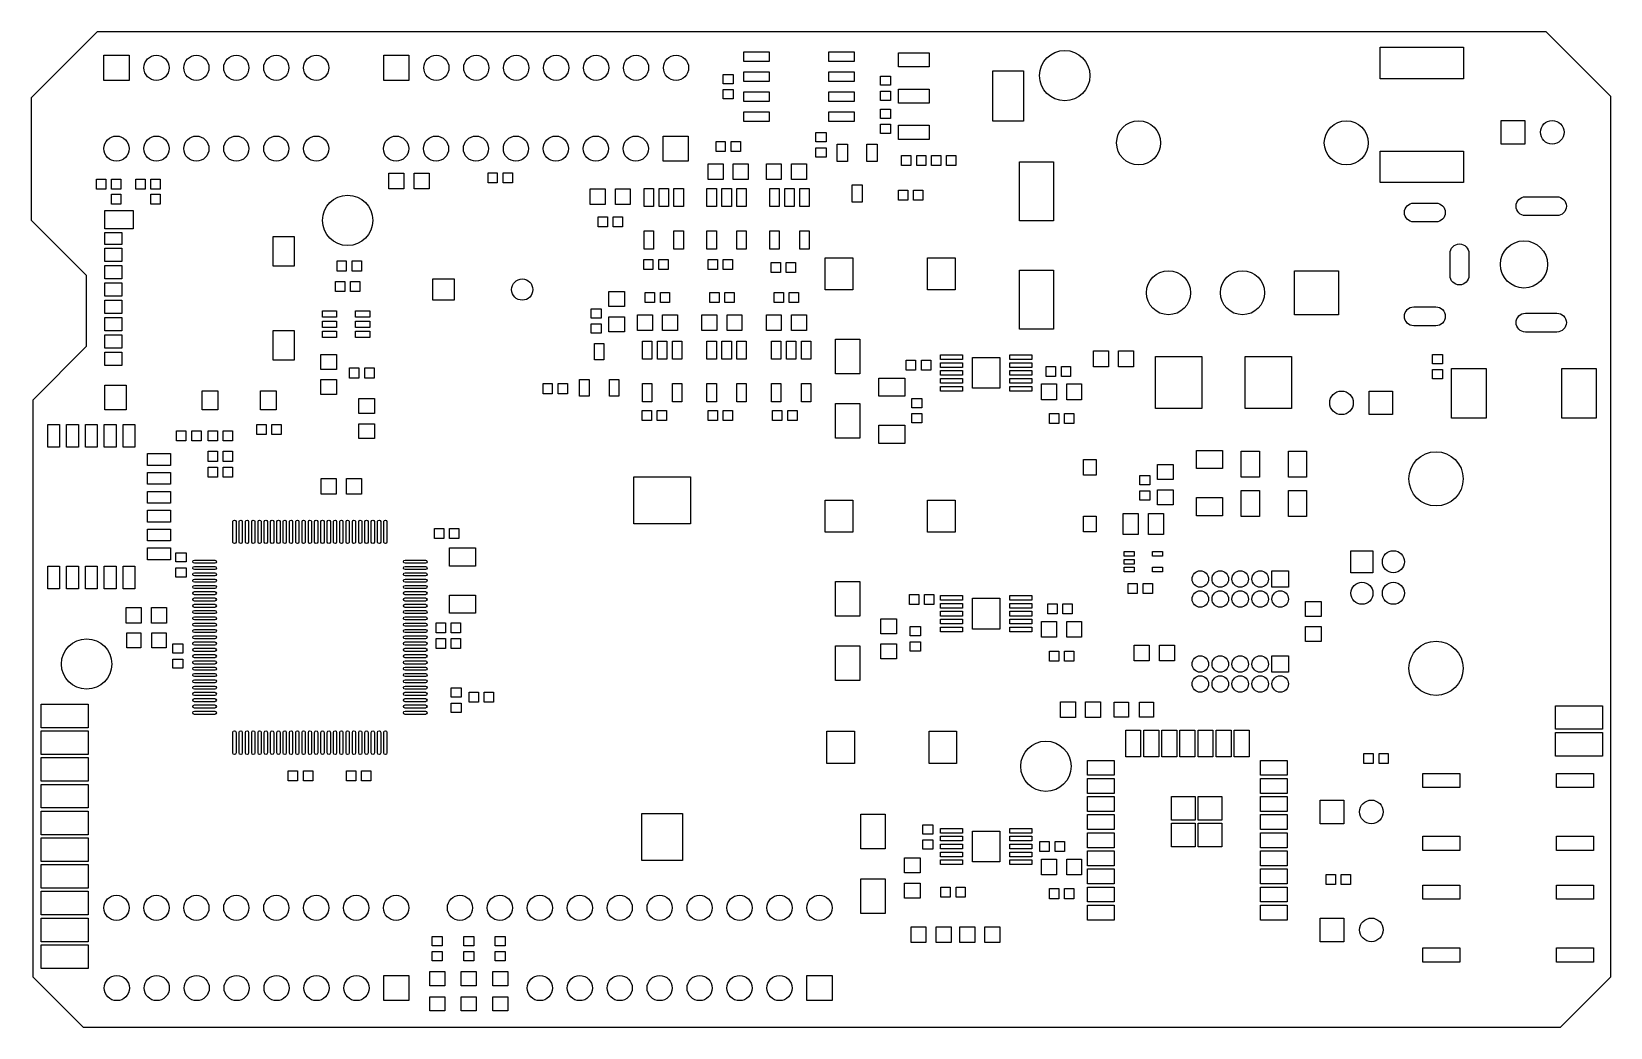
# Model space of a CAD drawing. Extents: x 0 to 100, y 0 to 63.
import ezdxf

# ---------------------------------------------------------------- set-up
doc = ezdxf.new("R2010")
doc.units = 0
doc.layers.add('OUTLINE', color=1, linetype='CONTINUOUS')
doc.layers.add('TOP', color=2, linetype='CONTINUOUS')

msp = doc.modelspace()

# ---------------------------------------------------------------- linework, layer by layer
at = {"layer": 'OUTLINE'}
msp.add_lwpolyline([(0, 3.2), (0, 39.9), (3.4, 43.3), (3.4, 47.8), (-0.1, 51.3), (-0.1, 59.1), (4.1, 63.3), (96.2, 63.3), (100.3, 59.2), (100.3, 3.2), (97.1, 0), (3.2, 0)], close=True, dxfattribs=at)
at = {"layer": 'TOP'}
for points in [[(90.95, 62.3), (90.95, 60.3), (85.65, 60.3), (85.65, 62.3)], [(4.5, 60.2), (4.5, 61.8), (6.1, 61.8), (6.1, 60.2)], [(22.3, 60.2), (22.3, 61.8), (23.9, 61.8), (23.9, 60.2)], [(45.20005, 61.40505), (45.20005, 62.00495), (46.79995, 62.00495), (46.79995, 61.40505)], [(50.60005, 61.40505), (50.60005, 62.00495), (52.19995, 62.00495), (52.19995, 61.40505)], [(55.025, 61.05), (55.025, 61.95), (56.975, 61.95), (56.975, 61.05)], [(43.88, 59.985), (43.88, 60.575), (44.52, 60.575), (44.52, 59.985)], [(45.20005, 60.13505), (45.20005, 60.73495), (46.79995, 60.73495), (46.79995, 60.13505)], [(50.60005, 60.13505), (50.60005, 60.73495), (52.19995, 60.73495), (52.19995, 60.13505)], [(53.88, 59.885), (53.88, 60.475), (54.52, 60.475), (54.52, 59.885)], [(62.975, 57.6), (61.025, 57.6), (61.025, 60.8), (62.975, 60.8)], [(43.88, 59.025), (43.88, 59.615), (44.52, 59.615), (44.52, 59.025)], [(45.20005, 58.86505), (45.20005, 59.46495), (46.79995, 59.46495), (46.79995, 58.86505)], [(50.60005, 58.86505), (50.60005, 59.46495), (52.19995, 59.46495), (52.19995, 58.86505)], [(53.88, 58.925), (53.88, 59.515), (54.52, 59.515), (54.52, 58.925)], [(55.025, 58.75), (55.025, 59.65), (56.975, 59.65), (56.975, 58.75)], [(54.52, 58.375), (54.52, 57.785), (53.88, 57.785), (53.88, 58.375)], [(45.20005, 57.59505), (45.20005, 58.19495), (46.79995, 58.19495), (46.79995, 57.59505)], [(50.60005, 57.59505), (50.60005, 58.19495), (52.19995, 58.19495), (52.19995, 57.59505)], [(54.52, 57.415), (54.52, 56.825), (53.88, 56.825), (53.88, 57.415)], [(55.025, 56.45), (55.025, 57.35), (56.975, 57.35), (56.975, 56.45)], [(93.34995, 56.14995), (93.34995, 57.65005), (94.85005, 57.65005), (94.85005, 56.14995)], [(41.66, 55.06), (40.06, 55.06), (40.06, 56.66), (41.66, 56.66)], [(44.015, 55.68), (43.425, 55.68), (43.425, 56.32), (44.015, 56.32)], [(44.975, 55.68), (44.385, 55.68), (44.385, 56.32), (44.975, 56.32)], [(50.42, 56.875), (50.42, 56.285), (49.78, 56.285), (49.78, 56.875)], [(50.42, 55.915), (50.42, 55.325), (49.78, 55.325), (49.78, 55.915)], [(51.125, 56.15), (51.775, 56.15), (51.775, 55.05), (51.125, 55.05)], [(53.025, 56.15), (53.675, 56.15), (53.675, 55.05), (53.025, 55.05)], [(55.225, 55.42), (55.815, 55.42), (55.815, 54.78), (55.225, 54.78)], [(56.185, 55.42), (56.775, 55.42), (56.775, 54.78), (56.185, 54.78)], [(57.715, 54.78), (57.125, 54.78), (57.125, 55.42), (57.715, 55.42)], [(58.675, 54.78), (58.085, 54.78), (58.085, 55.42), (58.675, 55.42)], [(90.95, 55.7), (90.95, 53.7), (85.65, 53.7), (85.65, 55.7)], [(22.625, 54.3), (23.575, 54.3), (23.575, 53.3), (22.625, 53.3)], [(24.225, 54.3), (25.175, 54.3), (25.175, 53.3), (24.225, 53.3)], [(28.925, 54.32), (29.515, 54.32), (29.515, 53.68), (28.925, 53.68)], [(29.885, 54.32), (30.475, 54.32), (30.475, 53.68), (29.885, 53.68)], [(43.875, 53.9), (42.925, 53.9), (42.925, 54.9), (43.875, 54.9)], [(45.475, 53.9), (44.525, 53.9), (44.525, 54.9), (45.475, 54.9)], [(47.575, 53.9), (46.625, 53.9), (46.625, 54.9), (47.575, 54.9)], [(49.175, 53.9), (48.225, 53.9), (48.225, 54.9), (49.175, 54.9)], [(62.725, 55.025), (64.875, 55.025), (64.875, 51.275), (62.725, 51.275)], [(4.025, 53.92), (4.615, 53.92), (4.615, 53.28), (4.025, 53.28)], [(4.985, 53.92), (5.575, 53.92), (5.575, 53.28), (4.985, 53.28)], [(6.525, 53.92), (7.115, 53.92), (7.115, 53.28), (6.525, 53.28)], [(7.485, 53.92), (8.075, 53.92), (8.075, 53.28), (7.485, 53.28)], [(35.425, 53.3), (36.375, 53.3), (36.375, 52.3), (35.425, 52.3)], [(37.025, 53.3), (37.975, 53.3), (37.975, 52.3), (37.025, 52.3)], [(38.85, 53.325), (39.45, 53.325), (39.45, 52.175), (38.85, 52.175)], [(39.8, 53.325), (40.4, 53.325), (40.4, 52.175), (39.8, 52.175)], [(40.75, 53.325), (41.35, 53.325), (41.35, 52.175), (40.75, 52.175)], [(42.85, 53.325), (43.45, 53.325), (43.45, 52.175), (42.85, 52.175)], [(43.8, 53.325), (44.4, 53.325), (44.4, 52.175), (43.8, 52.175)], [(44.75, 53.325), (45.35, 53.325), (45.35, 52.175), (44.75, 52.175)], [(46.85, 53.325), (47.45, 53.325), (47.45, 52.175), (46.85, 52.175)], [(47.8, 53.325), (48.4, 53.325), (48.4, 52.175), (47.8, 52.175)], [(48.75, 53.325), (49.35, 53.325), (49.35, 52.175), (48.75, 52.175)], [(52.075, 53.55), (52.725, 53.55), (52.725, 52.45), (52.075, 52.45)], [(55.615, 52.58), (55.025, 52.58), (55.025, 53.22), (55.615, 53.22)], [(56.575, 52.58), (55.985, 52.58), (55.985, 53.22), (56.575, 53.22)], [(5.575, 52.32), (4.985, 52.32), (4.985, 52.96), (5.575, 52.96)], [(8.075, 52.32), (7.485, 52.32), (7.485, 52.96), (8.075, 52.96)], [(4.54995, 50.76505), (4.54995, 51.93495), (6.35005, 51.93495), (6.35005, 50.76505)], [(35.925, 51.52), (36.515, 51.52), (36.515, 50.88), (35.925, 50.88)], [(36.885, 51.52), (37.475, 51.52), (37.475, 50.88), (36.885, 50.88)], [(4.54995, 49.77495), (4.54995, 50.52505), (5.65005, 50.52505), (5.65005, 49.77495)], [(15.255, 48.38005), (15.255, 50.27995), (16.605, 50.27995), (16.605, 48.38005)], [(38.85, 50.625), (39.45, 50.625), (39.45, 49.475), (38.85, 49.475)], [(40.75, 50.625), (41.35, 50.625), (41.35, 49.475), (40.75, 49.475)], [(42.85, 50.625), (43.45, 50.625), (43.45, 49.475), (42.85, 49.475)], [(44.75, 50.625), (45.35, 50.625), (45.35, 49.475), (44.75, 49.475)], [(46.85, 50.625), (47.45, 50.625), (47.45, 49.475), (46.85, 49.475)], [(48.75, 50.625), (49.35, 50.625), (49.35, 49.475), (48.75, 49.475)], [(4.54995, 48.67505), (4.54995, 49.52495), (5.65005, 49.52495), (5.65005, 48.67505)], [(4.54995, 47.57505), (4.54995, 48.42495), (5.65005, 48.42495), (5.65005, 47.57505)], [(19.325, 48.72), (19.915, 48.72), (19.915, 48.08), (19.325, 48.08)], [(20.285, 48.72), (20.875, 48.72), (20.875, 48.08), (20.285, 48.08)], [(39.415, 48.18), (38.825, 48.18), (38.825, 48.82), (39.415, 48.82)], [(40.375, 48.18), (39.785, 48.18), (39.785, 48.82), (40.375, 48.82)], [(43.515, 48.18), (42.925, 48.18), (42.925, 48.82), (43.515, 48.82)], [(44.475, 48.18), (43.885, 48.18), (43.885, 48.82), (44.475, 48.82)], [(47.515, 47.98), (46.925, 47.98), (46.925, 48.62), (47.515, 48.62)], [(48.475, 47.98), (47.885, 47.98), (47.885, 48.62), (48.475, 48.62)], [(52.125, 46.875), (50.375, 46.875), (50.375, 48.925), (52.125, 48.925)], [(58.625, 46.875), (56.875, 46.875), (56.875, 48.925), (58.625, 48.925)], [(4.54995, 46.47505), (4.54995, 47.32495), (5.65005, 47.32495), (5.65005, 46.47505)], [(19.815, 46.78), (19.225, 46.78), (19.225, 47.42), (19.815, 47.42)], [(20.775, 46.78), (20.185, 46.78), (20.185, 47.42), (20.775, 47.42)], [(25.425, 46.225), (25.425, 47.575), (26.775, 47.575), (26.775, 46.225)], [(62.725, 48.125), (64.875, 48.125), (64.875, 44.375), (62.725, 44.375)], [(83, 48.1), (83, 45.3), (80.2, 45.3), (80.2, 48.1)], [(4.54995, 45.37505), (4.54995, 46.22495), (5.65005, 46.22495), (5.65005, 45.37505)], [(37.6, 46.775), (37.6, 45.825), (36.6, 45.825), (36.6, 46.775)], [(39.515, 46.08), (38.925, 46.08), (38.925, 46.72), (39.515, 46.72)], [(40.475, 46.08), (39.885, 46.08), (39.885, 46.72), (40.475, 46.72)], [(43.615, 46.08), (43.025, 46.08), (43.025, 46.72), (43.615, 46.72)], [(44.575, 46.08), (43.985, 46.08), (43.985, 46.72), (44.575, 46.72)], [(47.715, 46.08), (47.125, 46.08), (47.125, 46.72), (47.715, 46.72)], [(48.675, 46.08), (48.085, 46.08), (48.085, 46.72), (48.675, 46.72)], [(18.40005, 45.15), (18.40005, 45.55), (19.29995, 45.55), (19.29995, 45.15)], [(20.50005, 45.15), (20.50005, 45.55), (21.39995, 45.55), (21.39995, 45.15)], [(36.12, 45.675), (36.12, 45.085), (35.48, 45.085), (35.48, 45.675)], [(39.375, 44.3), (38.425, 44.3), (38.425, 45.3), (39.375, 45.3)], [(40.975, 44.3), (40.025, 44.3), (40.025, 45.3), (40.975, 45.3)], [(43.475, 44.3), (42.525, 44.3), (42.525, 45.3), (43.475, 45.3)], [(45.075, 44.3), (44.125, 44.3), (44.125, 45.3), (45.075, 45.3)], [(47.575, 44.3), (46.625, 44.3), (46.625, 45.3), (47.575, 45.3)], [(49.175, 44.3), (48.225, 44.3), (48.225, 45.3), (49.175, 45.3)], [(4.54995, 44.27505), (4.54995, 45.12495), (5.65005, 45.12495), (5.65005, 44.27505)], [(15.255, 42.41005), (15.255, 44.30995), (16.605, 44.30995), (16.605, 42.41005)], [(18.40005, 44.5), (18.40005, 44.9), (19.29995, 44.9), (19.29995, 44.5)], [(18.40005, 43.85), (18.40005, 44.25), (19.29995, 44.25), (19.29995, 43.85)], [(20.50005, 44.5), (20.50005, 44.9), (21.39995, 44.9), (21.39995, 44.5)], [(20.50005, 43.85), (20.50005, 44.25), (21.39995, 44.25), (21.39995, 43.85)], [(36.12, 44.715), (36.12, 44.125), (35.48, 44.125), (35.48, 44.715)], [(37.6, 45.175), (37.6, 44.225), (36.6, 44.225), (36.6, 45.175)], [(4.54995, 43.17505), (4.54995, 44.02495), (5.65005, 44.02495), (5.65005, 43.17505)], [(36.3, 42.425), (35.7, 42.425), (35.7, 43.475), (36.3, 43.475)], [(38.75, 43.625), (39.35, 43.625), (39.35, 42.475), (38.75, 42.475)], [(39.7, 43.625), (40.3, 43.625), (40.3, 42.475), (39.7, 42.475)], [(40.65, 43.625), (41.25, 43.625), (41.25, 42.475), (40.65, 42.475)], [(42.85, 43.625), (43.45, 43.625), (43.45, 42.475), (42.85, 42.475)], [(43.8, 43.625), (44.4, 43.625), (44.4, 42.475), (43.8, 42.475)], [(44.75, 43.625), (45.35, 43.625), (45.35, 42.475), (44.75, 42.475)], [(46.95, 43.625), (47.55, 43.625), (47.55, 42.475), (46.95, 42.475)], [(47.9, 43.625), (48.5, 43.625), (48.5, 42.475), (47.9, 42.475)], [(48.85, 43.625), (49.45, 43.625), (49.45, 42.475), (48.85, 42.475)], [(51.025, 43.75), (52.575, 43.75), (52.575, 41.55), (51.025, 41.55)], [(4.54995, 42.07505), (4.54995, 42.92495), (5.65005, 42.92495), (5.65005, 42.07505)], [(19.3, 42.775), (19.3, 41.825), (18.3, 41.825), (18.3, 42.775)], [(56.115, 41.78), (55.525, 41.78), (55.525, 42.42), (56.115, 42.42)], [(57.075, 41.78), (56.485, 41.78), (56.485, 42.42), (57.075, 42.42)], [(57.7, 42.45), (57.7, 42.75), (59.1, 42.75), (59.1, 42.45)], [(57.7, 41.95), (57.7, 42.25), (59.1, 42.25), (59.1, 41.95)], [(61.475, 40.625), (59.725, 40.625), (59.725, 42.575), (61.475, 42.575)], [(62.1, 42.45), (62.1, 42.75), (63.5, 42.75), (63.5, 42.45)], [(62.1, 41.95), (62.1, 42.25), (63.5, 42.25), (63.5, 41.95)], [(68.375, 42), (67.425, 42), (67.425, 43), (68.375, 43)], [(69.975, 42), (69.025, 42), (69.025, 43), (69.975, 43)], [(71.375, 42.65), (74.325, 42.65), (74.325, 39.35), (71.375, 39.35)], [(77.075, 42.65), (80.025, 42.65), (80.025, 39.35), (77.075, 39.35)], [(88.98, 42.185), (88.98, 42.775), (89.62, 42.775), (89.62, 42.185)], [(19.3, 41.175), (19.3, 40.225), (18.3, 40.225), (18.3, 41.175)], [(20.125, 41.92), (20.715, 41.92), (20.715, 41.28), (20.125, 41.28)], [(21.085, 41.92), (21.675, 41.92), (21.675, 41.28), (21.085, 41.28)], [(35.35, 40.125), (34.75, 40.125), (34.75, 41.175), (35.35, 41.175)], [(37.25, 40.125), (36.65, 40.125), (36.65, 41.175), (37.25, 41.175)], [(55.425, 41.27505), (55.425, 40.12495), (53.775, 40.12495), (53.775, 41.27505)], [(57.7, 41.45), (57.7, 41.75), (59.1, 41.75), (59.1, 41.45)], [(57.7, 40.95), (57.7, 41.25), (59.1, 41.25), (59.1, 40.95)], [(62.1, 41.45), (62.1, 41.75), (63.5, 41.75), (63.5, 41.45)], [(62.1, 40.95), (62.1, 41.25), (63.5, 41.25), (63.5, 40.95)], [(64.425, 42.02), (65.015, 42.02), (65.015, 41.38), (64.425, 41.38)], [(65.385, 42.02), (65.975, 42.02), (65.975, 41.38), (65.385, 41.38)], [(88.98, 41.225), (88.98, 41.815), (89.62, 41.815), (89.62, 41.225)], [(92.4, 38.725), (90.2, 38.725), (90.2, 41.875), (92.4, 41.875)], [(99.4, 38.725), (97.2, 38.725), (97.2, 41.875), (99.4, 41.875)], [(4.555, 39.26505), (4.555, 40.81495), (5.905, 40.81495), (5.905, 39.26505)], [(10.75, 39.26005), (10.75, 40.45995), (11.75, 40.45995), (11.75, 39.26005)], [(14.45, 39.26005), (14.45, 40.45995), (15.45, 40.45995), (15.45, 39.26005)], [(33.015, 40.28), (32.425, 40.28), (32.425, 40.92), (33.015, 40.92)], [(33.975, 40.28), (33.385, 40.28), (33.385, 40.92), (33.975, 40.92)], [(38.75, 40.925), (39.35, 40.925), (39.35, 39.775), (38.75, 39.775)], [(40.65, 40.925), (41.25, 40.925), (41.25, 39.775), (40.65, 39.775)], [(42.85, 40.925), (43.45, 40.925), (43.45, 39.775), (42.85, 39.775)], [(44.75, 40.925), (45.35, 40.925), (45.35, 39.775), (44.75, 39.775)], [(46.95, 40.925), (47.55, 40.925), (47.55, 39.775), (46.95, 39.775)], [(48.85, 40.925), (49.45, 40.925), (49.45, 39.775), (48.85, 39.775)], [(57.7, 40.45), (57.7, 40.75), (59.1, 40.75), (59.1, 40.45)], [(62.1, 40.45), (62.1, 40.75), (63.5, 40.75), (63.5, 40.45)], [(64.125, 40.9), (65.075, 40.9), (65.075, 39.9), (64.125, 39.9)], [(65.725, 40.9), (66.675, 40.9), (66.675, 39.9), (65.725, 39.9)], [(86.45005, 40.45005), (86.45005, 38.94995), (84.94995, 38.94995), (84.94995, 40.45005)], [(20.7, 39.025), (20.7, 39.975), (21.7, 39.975), (21.7, 39.025)], [(39.315, 38.58), (38.725, 38.58), (38.725, 39.22), (39.315, 39.22)], [(40.275, 38.58), (39.685, 38.58), (39.685, 39.22), (40.275, 39.22)], [(43.515, 38.58), (42.925, 38.58), (42.925, 39.22), (43.515, 39.22)], [(44.475, 38.58), (43.885, 38.58), (43.885, 39.22), (44.475, 39.22)], [(47.615, 38.58), (47.025, 38.58), (47.025, 39.22), (47.615, 39.22)], [(48.575, 38.58), (47.985, 38.58), (47.985, 39.22), (48.575, 39.22)], [(51.025, 39.65), (52.575, 39.65), (52.575, 37.45), (51.025, 37.45)], [(56.52, 39.975), (56.52, 39.385), (55.88, 39.385), (55.88, 39.975)], [(1.675, 36.875), (0.925, 36.875), (0.925, 38.325), (1.675, 38.325)], [(2.875, 36.875), (2.125, 36.875), (2.125, 38.325), (2.875, 38.325)], [(4.075, 36.875), (3.325, 36.875), (3.325, 38.325), (4.075, 38.325)], [(5.275, 36.875), (4.525, 36.875), (4.525, 38.325), (5.275, 38.325)], [(6.475, 36.875), (5.725, 36.875), (5.725, 38.325), (6.475, 38.325)], [(14.815, 37.68), (14.225, 37.68), (14.225, 38.32), (14.815, 38.32)], [(15.775, 37.68), (15.185, 37.68), (15.185, 38.32), (15.775, 38.32)], [(20.7, 37.425), (20.7, 38.375), (21.7, 38.375), (21.7, 37.425)], [(55.425, 38.27505), (55.425, 37.12495), (53.775, 37.12495), (53.775, 38.27505)], [(56.52, 39.015), (56.52, 38.425), (55.88, 38.425), (55.88, 39.015)], [(64.625, 39.02), (65.215, 39.02), (65.215, 38.38), (64.625, 38.38)], [(65.585, 39.02), (66.175, 39.02), (66.175, 38.38), (65.585, 38.38)], [(9.715, 37.28), (9.125, 37.28), (9.125, 37.92), (9.715, 37.92)], [(10.675, 37.28), (10.085, 37.28), (10.085, 37.92), (10.675, 37.92)], [(11.715, 37.28), (11.125, 37.28), (11.125, 37.92), (11.715, 37.92)], [(12.675, 37.28), (12.085, 37.28), (12.085, 37.92), (12.675, 37.92)], [(8.725, 36.475), (8.725, 35.725), (7.275, 35.725), (7.275, 36.475)], [(11.715, 35.98), (11.125, 35.98), (11.125, 36.62), (11.715, 36.62)], [(12.675, 35.98), (12.085, 35.98), (12.085, 36.62), (12.675, 36.62)], [(75.625, 36.67505), (75.625, 35.52495), (73.975, 35.52495), (73.975, 36.67505)], [(76.82495, 36.625), (77.97505, 36.625), (77.97505, 34.975), (76.82495, 34.975)], [(79.82495, 36.625), (80.97505, 36.625), (80.97505, 34.975), (79.82495, 34.975)], [(8.725, 35.275), (8.725, 34.525), (7.275, 34.525), (7.275, 35.275)], [(11.715, 34.98), (11.125, 34.98), (11.125, 35.62), (11.715, 35.62)], [(12.675, 34.98), (12.085, 34.98), (12.085, 35.62), (12.675, 35.62)], [(66.79995, 36.1), (67.60005, 36.1), (67.60005, 35.1), (66.79995, 35.1)], [(72.5, 35.775), (72.5, 34.825), (71.5, 34.825), (71.5, 35.775)], [(19.275, 33.9), (18.325, 33.9), (18.325, 34.9), (19.275, 34.9)], [(20.875, 33.9), (19.925, 33.9), (19.925, 34.9), (20.875, 34.9)], [(41.79995, 35), (41.79995, 32), (38.20005, 32), (38.20005, 35)], [(71.02, 35.075), (71.02, 34.485), (70.38, 34.485), (70.38, 35.075)], [(72.5, 34.175), (72.5, 33.225), (71.5, 33.225), (71.5, 34.175)], [(8.725, 34.075), (8.725, 33.325), (7.275, 33.325), (7.275, 34.075)], [(52.125, 31.475), (50.375, 31.475), (50.375, 33.525), (52.125, 33.525)], [(58.625, 31.475), (56.875, 31.475), (56.875, 33.525), (58.625, 33.525)], [(71.02, 34.115), (71.02, 33.525), (70.38, 33.525), (70.38, 34.115)], [(75.625, 33.67505), (75.625, 32.52495), (73.975, 32.52495), (73.975, 33.67505)], [(76.82495, 34.125), (77.97505, 34.125), (77.97505, 32.475), (76.82495, 32.475)], [(79.82495, 34.125), (80.97505, 34.125), (80.97505, 32.475), (79.82495, 32.475)], [(8.725, 32.875), (8.725, 32.125), (7.275, 32.125), (7.275, 32.875)], [(66.79995, 32.5), (67.60005, 32.5), (67.60005, 31.5), (66.79995, 31.5)], [(70.275, 31.325), (69.325, 31.325), (69.325, 32.675), (70.275, 32.675)], [(71.875, 31.325), (70.925, 31.325), (70.925, 32.675), (71.875, 32.675)], [(8.725, 31.675), (8.725, 30.925), (7.275, 30.925), (7.275, 31.675)], [(26.115, 31.08), (25.525, 31.08), (25.525, 31.72), (26.115, 31.72)], [(27.075, 31.08), (26.485, 31.08), (26.485, 31.72), (27.075, 31.72)], [(8.725, 30.475), (8.725, 29.725), (7.275, 29.725), (7.275, 30.475)], [(9.72, 30.175), (9.72, 29.585), (9.08, 29.585), (9.08, 30.175)], [(28.125, 30.47505), (28.125, 29.32495), (26.475, 29.32495), (26.475, 30.47505)], [(69.375, 29.95), (69.375, 30.25), (70.025, 30.25), (70.025, 29.95)], [(71.175, 29.95), (71.175, 30.25), (71.825, 30.25), (71.825, 29.95)], [(85.2, 28.9), (83.8, 28.9), (83.8, 30.3), (85.2, 30.3)], [(1.675, 27.875), (0.925, 27.875), (0.925, 29.325), (1.675, 29.325)], [(2.875, 27.875), (2.125, 27.875), (2.125, 29.325), (2.875, 29.325)], [(4.075, 27.875), (3.325, 27.875), (3.325, 29.325), (4.075, 29.325)], [(5.275, 27.875), (4.525, 27.875), (4.525, 29.325), (5.275, 29.325)], [(6.475, 27.875), (5.725, 27.875), (5.725, 29.325), (6.475, 29.325)], [(9.72, 29.215), (9.72, 28.625), (9.08, 28.625), (9.08, 29.215)], [(69.375, 29.45), (69.375, 29.75), (70.025, 29.75), (70.025, 29.45)], [(69.375, 28.95), (69.375, 29.25), (70.025, 29.25), (70.025, 28.95)], [(71.175, 28.95), (71.175, 29.25), (71.825, 29.25), (71.825, 28.95)], [(51.025, 28.35), (52.575, 28.35), (52.575, 26.15), (51.025, 26.15)], [(70.215, 27.58), (69.625, 27.58), (69.625, 28.22), (70.215, 28.22)], [(71.175, 27.58), (70.585, 27.58), (70.585, 28.22), (71.175, 28.22)], [(79.825, 29.025), (79.825, 27.975), (78.775, 27.975), (78.775, 29.025)], [(28.125, 27.47505), (28.125, 26.32495), (26.475, 26.32495), (26.475, 27.47505)], [(56.315, 26.88), (55.725, 26.88), (55.725, 27.52), (56.315, 27.52)], [(57.275, 26.88), (56.685, 26.88), (56.685, 27.52), (57.275, 27.52)], [(57.7, 27.15), (57.7, 27.45), (59.1, 27.45), (59.1, 27.15)], [(61.475, 25.325), (59.725, 25.325), (59.725, 27.275), (61.475, 27.275)], [(62.1, 27.15), (62.1, 27.45), (63.5, 27.45), (63.5, 27.15)], [(6.875, 25.7), (5.925, 25.7), (5.925, 26.7), (6.875, 26.7)], [(8.475, 25.7), (7.525, 25.7), (7.525, 26.7), (8.475, 26.7)], [(57.7, 26.65), (57.7, 26.95), (59.1, 26.95), (59.1, 26.65)], [(57.7, 26.15), (57.7, 26.45), (59.1, 26.45), (59.1, 26.15)], [(62.1, 26.65), (62.1, 26.95), (63.5, 26.95), (63.5, 26.65)], [(62.1, 26.15), (62.1, 26.45), (63.5, 26.45), (63.5, 26.15)], [(64.525, 26.92), (65.115, 26.92), (65.115, 26.28), (64.525, 26.28)], [(65.485, 26.92), (66.075, 26.92), (66.075, 26.28), (65.485, 26.28)], [(80.9, 26.125), (80.9, 27.075), (81.9, 27.075), (81.9, 26.125)], [(26.215, 25.08), (25.625, 25.08), (25.625, 25.72), (26.215, 25.72)], [(27.175, 25.08), (26.585, 25.08), (26.585, 25.72), (27.175, 25.72)], [(54.9, 25.975), (54.9, 25.025), (53.9, 25.025), (53.9, 25.975)], [(56.42, 25.475), (56.42, 24.885), (55.78, 24.885), (55.78, 25.475)], [(57.7, 25.65), (57.7, 25.95), (59.1, 25.95), (59.1, 25.65)], [(57.7, 25.15), (57.7, 25.45), (59.1, 25.45), (59.1, 25.15)], [(62.1, 25.65), (62.1, 25.95), (63.5, 25.95), (63.5, 25.65)], [(62.1, 25.15), (62.1, 25.45), (63.5, 25.45), (63.5, 25.15)], [(64.125, 25.8), (65.075, 25.8), (65.075, 24.8), (64.125, 24.8)], [(65.725, 25.8), (66.675, 25.8), (66.675, 24.8), (65.725, 24.8)], [(80.9, 24.525), (80.9, 25.475), (81.9, 25.475), (81.9, 24.525)], [(5.95005, 25.075), (6.84995, 25.075), (6.84995, 24.125), (5.95005, 24.125)], [(7.55005, 25.075), (8.44995, 25.075), (8.44995, 24.125), (7.55005, 24.125)], [(8.88, 23.785), (8.88, 24.375), (9.52, 24.375), (9.52, 23.785)], [(25.625, 24.72), (26.215, 24.72), (26.215, 24.08), (25.625, 24.08)], [(26.585, 24.72), (27.175, 24.72), (27.175, 24.08), (26.585, 24.08)], [(51.025, 24.25), (52.575, 24.25), (52.575, 22.05), (51.025, 22.05)], [(54.9, 24.375), (54.9, 23.425), (53.9, 23.425), (53.9, 24.375)], [(56.42, 24.515), (56.42, 23.925), (55.78, 23.925), (55.78, 24.515)], [(70.975, 23.3), (70.025, 23.3), (70.025, 24.3), (70.975, 24.3)], [(72.575, 23.3), (71.625, 23.3), (71.625, 24.3), (72.575, 24.3)], [(8.88, 22.825), (8.88, 23.415), (9.52, 23.415), (9.52, 22.825)], [(64.625, 23.92), (65.215, 23.92), (65.215, 23.28), (64.625, 23.28)], [(65.585, 23.92), (66.175, 23.92), (66.175, 23.28), (65.585, 23.28)], [(79.825, 23.625), (79.825, 22.575), (78.775, 22.575), (78.775, 23.625)], [(27.22, 21.575), (27.22, 20.985), (26.58, 20.985), (26.58, 21.575)], [(28.315, 20.68), (27.725, 20.68), (27.725, 21.32), (28.315, 21.32)], [(29.275, 20.68), (28.685, 20.68), (28.685, 21.32), (29.275, 21.32)], [(0.4999, 20.55005), (3.4999, 20.55005), (3.4999, 19.04995), (0.4999, 19.04995)], [(27.22, 20.615), (27.22, 20.025), (26.58, 20.025), (26.58, 20.615)], [(66.275, 19.7), (65.325, 19.7), (65.325, 20.7), (66.275, 20.7)], [(67.875, 19.7), (66.925, 19.7), (66.925, 20.7), (67.875, 20.7)], [(69.64995, 19.725), (68.75005, 19.725), (68.75005, 20.675), (69.64995, 20.675)], [(71.24995, 19.725), (70.35005, 19.725), (70.35005, 20.675), (71.24995, 20.675)], [(99.8001, 18.94995), (96.8001, 18.94995), (96.8001, 20.45005), (99.8001, 20.45005)], [(0.4999, 18.85005), (3.4999, 18.85005), (3.4999, 17.34995), (0.4999, 17.34995)], [(52.225, 16.775), (50.475, 16.775), (50.475, 18.825), (52.225, 18.825)], [(58.725, 16.775), (56.975, 16.775), (56.975, 18.825), (58.725, 18.825)], [(70.425, 18.9), (70.425, 17.2), (69.475, 17.2), (69.475, 18.9)], [(71.575, 18.9), (71.575, 17.2), (70.625, 17.2), (70.625, 18.9)], [(72.725, 18.9), (72.725, 17.2), (71.775, 17.2), (71.775, 18.9)], [(73.875, 18.9), (73.875, 17.2), (72.925, 17.2), (72.925, 18.9)], [(75.025, 18.9), (75.025, 17.2), (74.075, 17.2), (74.075, 18.9)], [(76.175, 18.9), (76.175, 17.2), (75.225, 17.2), (75.225, 18.9)], [(77.325, 18.9), (77.325, 17.2), (76.375, 17.2), (76.375, 18.9)], [(99.8001, 17.24995), (96.8001, 17.24995), (96.8001, 18.75005), (99.8001, 18.75005)], [(0.4999, 17.15005), (3.4999, 17.15005), (3.4999, 15.64995), (0.4999, 15.64995)], [(85.215, 16.78), (84.625, 16.78), (84.625, 17.42), (85.215, 17.42)], [(86.175, 16.78), (85.585, 16.78), (85.585, 17.42), (86.175, 17.42)], [(16.815, 15.68), (16.225, 15.68), (16.225, 16.32), (16.815, 16.32)], [(17.775, 15.68), (17.185, 15.68), (17.185, 16.32), (17.775, 16.32)], [(20.515, 15.68), (19.925, 15.68), (19.925, 16.32), (20.515, 16.32)], [(21.475, 15.68), (20.885, 15.68), (20.885, 16.32), (21.475, 16.32)], [(67.05, 16.975), (68.75, 16.975), (68.75, 16.025), (67.05, 16.025)], [(78.05, 16.975), (79.75, 16.975), (79.75, 16.025), (78.05, 16.025)], [(88.375, 15.25), (88.375, 16.15), (90.725, 16.15), (90.725, 15.25)], [(96.875, 15.25), (96.875, 16.15), (99.225, 16.15), (99.225, 15.25)], [(0.4999, 15.45005), (3.4999, 15.45005), (3.4999, 13.94995), (0.4999, 13.94995)], [(67.05, 15.825), (68.75, 15.825), (68.75, 14.875), (67.05, 14.875)], [(78.05, 15.825), (79.75, 15.825), (79.75, 14.875), (78.05, 14.875)], [(67.05, 14.675), (68.75, 14.675), (68.75, 13.725), (67.05, 13.725)], [(73.885, 14.675), (73.885, 13.175), (72.385, 13.175), (72.385, 14.675)], [(75.585, 14.675), (75.585, 13.175), (74.085, 13.175), (74.085, 14.675)], [(78.05, 14.675), (79.75, 14.675), (79.75, 13.725), (78.05, 13.725)], [(81.84995, 12.94995), (81.84995, 14.45005), (83.35005, 14.45005), (83.35005, 12.94995)], [(0.4999, 13.75005), (3.4999, 13.75005), (3.4999, 12.24995), (0.4999, 12.24995)], [(41.29995, 13.6), (41.29995, 10.6), (38.70005, 10.6), (38.70005, 13.6)], [(52.625, 13.55), (54.175, 13.55), (54.175, 11.35), (52.625, 11.35)], [(67.05, 13.525), (68.75, 13.525), (68.75, 12.575), (67.05, 12.575)], [(78.05, 13.525), (79.75, 13.525), (79.75, 12.575), (78.05, 12.575)], [(0.4999, 12.05005), (3.4999, 12.05005), (3.4999, 10.54995), (0.4999, 10.54995)], [(57.22, 12.875), (57.22, 12.285), (56.58, 12.285), (56.58, 12.875)], [(57.7, 12.35), (57.7, 12.65), (59.1, 12.65), (59.1, 12.35)], [(57.7, 11.85), (57.7, 12.15), (59.1, 12.15), (59.1, 11.85)], [(61.475, 10.525), (59.725, 10.525), (59.725, 12.475), (61.475, 12.475)], [(62.1, 12.35), (62.1, 12.65), (63.5, 12.65), (63.5, 12.35)], [(62.1, 11.85), (62.1, 12.15), (63.5, 12.15), (63.5, 11.85)], [(67.05, 12.375), (68.75, 12.375), (68.75, 11.425), (67.05, 11.425)], [(73.885, 12.975), (73.885, 11.475), (72.385, 11.475), (72.385, 12.975)], [(75.585, 12.975), (75.585, 11.475), (74.085, 11.475), (74.085, 12.975)], [(78.05, 12.375), (79.75, 12.375), (79.75, 11.425), (78.05, 11.425)], [(88.375, 11.25), (88.375, 12.15), (90.725, 12.15), (90.725, 11.25)], [(96.875, 11.25), (96.875, 12.15), (99.225, 12.15), (99.225, 11.25)], [(57.22, 11.915), (57.22, 11.325), (56.58, 11.325), (56.58, 11.915)], [(57.7, 11.35), (57.7, 11.65), (59.1, 11.65), (59.1, 11.35)], [(57.7, 10.85), (57.7, 11.15), (59.1, 11.15), (59.1, 10.85)], [(62.1, 11.35), (62.1, 11.65), (63.5, 11.65), (63.5, 11.35)], [(62.1, 10.85), (62.1, 11.15), (63.5, 11.15), (63.5, 10.85)], [(64.025, 11.82), (64.615, 11.82), (64.615, 11.18), (64.025, 11.18)], [(64.985, 11.82), (65.575, 11.82), (65.575, 11.18), (64.985, 11.18)], [(67.05, 11.225), (68.75, 11.225), (68.75, 10.275), (67.05, 10.275)], [(78.05, 11.225), (79.75, 11.225), (79.75, 10.275), (78.05, 10.275)], [(0.4999, 10.35005), (3.4999, 10.35005), (3.4999, 8.84995), (0.4999, 8.84995)], [(56.4, 10.775), (56.4, 9.825), (55.4, 9.825), (55.4, 10.775)], [(57.7, 10.35), (57.7, 10.65), (59.1, 10.65), (59.1, 10.35)], [(62.1, 10.35), (62.1, 10.65), (63.5, 10.65), (63.5, 10.35)], [(64.125, 10.7), (65.075, 10.7), (65.075, 9.7), (64.125, 9.7)], [(65.725, 10.7), (66.675, 10.7), (66.675, 9.7), (65.725, 9.7)], [(67.05, 10.075), (68.75, 10.075), (68.75, 9.125), (67.05, 9.125)], [(78.05, 10.075), (79.75, 10.075), (79.75, 9.125), (78.05, 9.125)], [(52.625, 9.45), (54.175, 9.45), (54.175, 7.25), (52.625, 7.25)], [(56.4, 9.175), (56.4, 8.225), (55.4, 8.225), (55.4, 9.175)], [(82.815, 9.08), (82.225, 9.08), (82.225, 9.72), (82.815, 9.72)], [(83.775, 9.08), (83.185, 9.08), (83.185, 9.72), (83.775, 9.72)], [(88.375, 8.15), (88.375, 9.05), (90.725, 9.05), (90.725, 8.15)], [(96.875, 8.15), (96.875, 9.05), (99.225, 9.05), (99.225, 8.15)], [(0.4999, 8.65005), (3.4999, 8.65005), (3.4999, 7.14995), (0.4999, 7.14995)], [(58.315, 8.28), (57.725, 8.28), (57.725, 8.92), (58.315, 8.92)], [(59.275, 8.28), (58.685, 8.28), (58.685, 8.92), (59.275, 8.92)], [(64.625, 8.82), (65.215, 8.82), (65.215, 8.18), (64.625, 8.18)], [(65.585, 8.82), (66.175, 8.82), (66.175, 8.18), (65.585, 8.18)], [(67.05, 8.925), (68.75, 8.925), (68.75, 7.975), (67.05, 7.975)], [(78.05, 8.925), (79.75, 8.925), (79.75, 7.975), (78.05, 7.975)], [(67.05, 7.775), (68.75, 7.775), (68.75, 6.825), (67.05, 6.825)], [(78.05, 7.775), (79.75, 7.775), (79.75, 6.825), (78.05, 6.825)], [(0.4999, 6.95005), (3.4999, 6.95005), (3.4999, 5.44995), (0.4999, 5.44995)], [(56.775, 5.4), (55.825, 5.4), (55.825, 6.4), (56.775, 6.4)], [(58.375, 5.4), (57.425, 5.4), (57.425, 6.4), (58.375, 6.4)], [(59.875, 5.4), (58.925, 5.4), (58.925, 6.4), (59.875, 6.4)], [(61.475, 5.4), (60.525, 5.4), (60.525, 6.4), (61.475, 6.4)], [(81.84995, 5.44995), (81.84995, 6.95005), (83.35005, 6.95005), (83.35005, 5.44995)], [(0.4999, 5.25005), (3.4999, 5.25005), (3.4999, 3.74995), (0.4999, 3.74995)], [(25.38, 5.185), (25.38, 5.775), (26.02, 5.775), (26.02, 5.185)], [(27.38, 5.185), (27.38, 5.775), (28.02, 5.775), (28.02, 5.185)], [(29.38, 5.185), (29.38, 5.775), (30.02, 5.775), (30.02, 5.185)], [(88.375, 4.15), (88.375, 5.05), (90.725, 5.05), (90.725, 4.15)], [(96.875, 4.15), (96.875, 5.05), (99.225, 5.05), (99.225, 4.15)], [(25.38, 4.225), (25.38, 4.815), (26.02, 4.815), (26.02, 4.225)], [(27.38, 4.225), (27.38, 4.815), (28.02, 4.815), (28.02, 4.225)], [(29.38, 4.225), (29.38, 4.815), (30.02, 4.815), (30.02, 4.225)], [(23.9, 3.3), (23.9, 1.7), (22.3, 1.7), (22.3, 3.3)], [(26.175, 3.54995), (26.175, 2.65005), (25.225, 2.65005), (25.225, 3.54995)], [(28.175, 3.54995), (28.175, 2.65005), (27.225, 2.65005), (27.225, 3.54995)], [(30.175, 3.54995), (30.175, 2.65005), (29.225, 2.65005), (29.225, 3.54995)], [(50.8, 3.3), (50.8, 1.7), (49.2, 1.7), (49.2, 3.3)], [(26.175, 1.94995), (26.175, 1.05005), (25.225, 1.05005), (25.225, 1.94995)], [(28.175, 1.94995), (28.175, 1.05005), (27.225, 1.05005), (27.225, 1.94995)], [(30.175, 1.94995), (30.175, 1.05005), (29.225, 1.05005), (29.225, 1.94995)]]:
    msp.add_lwpolyline(points, close=True, dxfattribs=at)
for points in [[(87.8, 52.39995), (89.2, 52.39995, -1), (89.2, 51.20005), (87.8, 51.20005, -1)], [(94.9, 52.79995), (96.9, 52.79995, -1), (96.9, 51.60005), (94.9, 51.60005, -1)], [(90.10005, 47.8), (90.10005, 49.2, -1), (91.29995, 49.2), (91.29995, 47.8, -1)], [(87.8, 45.79995), (89.2, 45.79995, -1), (89.2, 44.60005), (87.8, 44.60005, -1)], [(94.9, 45.39995), (96.9, 45.39995, -1), (96.9, 44.20005), (94.9, 44.20005, -1)], [(12.9, 32.15), (12.9, 30.85, -1), (12.7, 30.85), (12.7, 32.15, -1)], [(13.3, 32.15), (13.3, 30.85, -1), (13.1, 30.85), (13.1, 32.15, -1)], [(13.7, 32.15), (13.7, 30.85, -1), (13.5, 30.85), (13.5, 32.15, -1)], [(14.1, 32.15), (14.1, 30.85, -1), (13.9, 30.85), (13.9, 32.15, -1)], [(14.5, 32.15), (14.5, 30.85, -1), (14.3, 30.85), (14.3, 32.15, -1)], [(14.9, 32.15), (14.9, 30.85, -1), (14.7, 30.85), (14.7, 32.15, -1)], [(15.3, 32.15), (15.3, 30.85, -1), (15.1, 30.85), (15.1, 32.15, -1)], [(15.7, 32.15), (15.7, 30.85, -1), (15.5, 30.85), (15.5, 32.15, -1)], [(16.1, 32.15), (16.1, 30.85, -1), (15.9, 30.85), (15.9, 32.15, -1)], [(16.5, 32.15), (16.5, 30.85, -1), (16.3, 30.85), (16.3, 32.15, -1)], [(16.9, 32.15), (16.9, 30.85, -1), (16.7, 30.85), (16.7, 32.15, -1)], [(17.3, 32.15), (17.3, 30.85, -1), (17.1, 30.85), (17.1, 32.15, -1)], [(17.7, 32.15), (17.7, 30.85, -1), (17.5, 30.85), (17.5, 32.15, -1)], [(18.1, 32.15), (18.1, 30.85, -1), (17.9, 30.85), (17.9, 32.15, -1)], [(18.5, 32.15), (18.5, 30.85, -1), (18.3, 30.85), (18.3, 32.15, -1)], [(18.9, 32.15), (18.9, 30.85, -1), (18.7, 30.85), (18.7, 32.15, -1)], [(19.3, 32.15), (19.3, 30.85, -1), (19.1, 30.85), (19.1, 32.15, -1)], [(19.7, 32.15), (19.7, 30.85, -1), (19.5, 30.85), (19.5, 32.15, -1)], [(20.1, 32.15), (20.1, 30.85, -1), (19.9, 30.85), (19.9, 32.15, -1)], [(20.5, 32.15), (20.5, 30.85, -1), (20.3, 30.85), (20.3, 32.15, -1)], [(20.9, 32.15), (20.9, 30.85, -1), (20.7, 30.85), (20.7, 32.15, -1)], [(21.3, 32.15), (21.3, 30.85, -1), (21.1, 30.85), (21.1, 32.15, -1)], [(21.7, 32.15), (21.7, 30.85, -1), (21.5, 30.85), (21.5, 32.15, -1)], [(22.1, 32.15), (22.1, 30.85, -1), (21.9, 30.85), (21.9, 32.15, -1)], [(22.5, 32.15), (22.5, 30.85, -1), (22.3, 30.85), (22.3, 32.15, -1)], [(11.55, 29.5), (10.25, 29.5, -1), (10.25, 29.7), (11.55, 29.7, -1)], [(11.55, 29.1), (10.25, 29.1, -1), (10.25, 29.3), (11.55, 29.3, -1)], [(24.95, 29.5), (23.65, 29.5, -1), (23.65, 29.7), (24.95, 29.7, -1)], [(24.95, 29.1), (23.65, 29.1, -1), (23.65, 29.3), (24.95, 29.3, -1)], [(11.55, 28.7), (10.25, 28.7, -1), (10.25, 28.9), (11.55, 28.9, -1)], [(11.55, 28.3), (10.25, 28.3, -1), (10.25, 28.5), (11.55, 28.5, -1)], [(24.95, 28.7), (23.65, 28.7, -1), (23.65, 28.9), (24.95, 28.9, -1)], [(24.95, 28.3), (23.65, 28.3, -1), (23.65, 28.5), (24.95, 28.5, -1)], [(11.55, 27.9), (10.25, 27.9, -1), (10.25, 28.1), (11.55, 28.1, -1)], [(11.55, 27.5), (10.25, 27.5, -1), (10.25, 27.7), (11.55, 27.7, -1)], [(11.55, 27.1), (10.25, 27.1, -1), (10.25, 27.3), (11.55, 27.3, -1)], [(24.95, 27.9), (23.65, 27.9, -1), (23.65, 28.1), (24.95, 28.1, -1)], [(24.95, 27.5), (23.65, 27.5, -1), (23.65, 27.7), (24.95, 27.7, -1)], [(24.95, 27.1), (23.65, 27.1, -1), (23.65, 27.3), (24.95, 27.3, -1)], [(11.55, 26.7), (10.25, 26.7, -1), (10.25, 26.9), (11.55, 26.9, -1)], [(11.55, 26.3), (10.25, 26.3, -1), (10.25, 26.5), (11.55, 26.5, -1)], [(24.95, 26.7), (23.65, 26.7, -1), (23.65, 26.9), (24.95, 26.9, -1)], [(24.95, 26.3), (23.65, 26.3, -1), (23.65, 26.5), (24.95, 26.5, -1)], [(11.55, 25.9), (10.25, 25.9, -1), (10.25, 26.1), (11.55, 26.1, -1)], [(11.55, 25.5), (10.25, 25.5, -1), (10.25, 25.7), (11.55, 25.7, -1)], [(11.55, 25.1), (10.25, 25.1, -1), (10.25, 25.3), (11.55, 25.3, -1)], [(24.95, 25.9), (23.65, 25.9, -1), (23.65, 26.1), (24.95, 26.1, -1)], [(24.95, 25.5), (23.65, 25.5, -1), (23.65, 25.7), (24.95, 25.7, -1)], [(24.95, 25.1), (23.65, 25.1, -1), (23.65, 25.3), (24.95, 25.3, -1)], [(11.55, 24.7), (10.25, 24.7, -1), (10.25, 24.9), (11.55, 24.9, -1)], [(11.55, 24.3), (10.25, 24.3, -1), (10.25, 24.5), (11.55, 24.5, -1)], [(11.55, 23.9), (10.25, 23.9, -1), (10.25, 24.1), (11.55, 24.1, -1)], [(24.95, 24.7), (23.65, 24.7, -1), (23.65, 24.9), (24.95, 24.9, -1)], [(24.95, 24.3), (23.65, 24.3, -1), (23.65, 24.5), (24.95, 24.5, -1)], [(24.95, 23.9), (23.65, 23.9, -1), (23.65, 24.1), (24.95, 24.1, -1)], [(11.55, 23.5), (10.25, 23.5, -1), (10.25, 23.7), (11.55, 23.7, -1)], [(11.55, 23.1), (10.25, 23.1, -1), (10.25, 23.3), (11.55, 23.3, -1)], [(24.95, 23.5), (23.65, 23.5, -1), (23.65, 23.7), (24.95, 23.7, -1)], [(24.95, 23.1), (23.65, 23.1, -1), (23.65, 23.3), (24.95, 23.3, -1)], [(11.55, 22.7), (10.25, 22.7, -1), (10.25, 22.9), (11.55, 22.9, -1)], [(11.55, 22.3), (10.25, 22.3, -1), (10.25, 22.5), (11.55, 22.5, -1)], [(11.55, 21.9), (10.25, 21.9, -1), (10.25, 22.1), (11.55, 22.1, -1)], [(24.95, 22.7), (23.65, 22.7, -1), (23.65, 22.9), (24.95, 22.9, -1)], [(24.95, 22.3), (23.65, 22.3, -1), (23.65, 22.5), (24.95, 22.5, -1)], [(24.95, 21.9), (23.65, 21.9, -1), (23.65, 22.1), (24.95, 22.1, -1)], [(11.55, 21.5), (10.25, 21.5, -1), (10.25, 21.7), (11.55, 21.7, -1)], [(11.55, 21.1), (10.25, 21.1, -1), (10.25, 21.3), (11.55, 21.3, -1)], [(24.95, 21.5), (23.65, 21.5, -1), (23.65, 21.7), (24.95, 21.7, -1)], [(24.95, 21.1), (23.65, 21.1, -1), (23.65, 21.3), (24.95, 21.3, -1)], [(11.55, 20.7), (10.25, 20.7, -1), (10.25, 20.9), (11.55, 20.9, -1)], [(11.55, 20.3), (10.25, 20.3, -1), (10.25, 20.5), (11.55, 20.5, -1)], [(11.55, 19.9), (10.25, 19.9, -1), (10.25, 20.1), (11.55, 20.1, -1)], [(24.95, 20.7), (23.65, 20.7, -1), (23.65, 20.9), (24.95, 20.9, -1)], [(24.95, 20.3), (23.65, 20.3, -1), (23.65, 20.5), (24.95, 20.5, -1)], [(24.95, 19.9), (23.65, 19.9, -1), (23.65, 20.1), (24.95, 20.1, -1)], [(12.9, 18.75), (12.9, 17.45, -1), (12.7, 17.45), (12.7, 18.75, -1)], [(13.3, 18.75), (13.3, 17.45, -1), (13.1, 17.45), (13.1, 18.75, -1)], [(13.7, 18.75), (13.7, 17.45, -1), (13.5, 17.45), (13.5, 18.75, -1)], [(14.1, 18.75), (14.1, 17.45, -1), (13.9, 17.45), (13.9, 18.75, -1)], [(14.5, 18.75), (14.5, 17.45, -1), (14.3, 17.45), (14.3, 18.75, -1)], [(14.9, 18.75), (14.9, 17.45, -1), (14.7, 17.45), (14.7, 18.75, -1)], [(15.3, 18.75), (15.3, 17.45, -1), (15.1, 17.45), (15.1, 18.75, -1)], [(15.7, 18.75), (15.7, 17.45, -1), (15.5, 17.45), (15.5, 18.75, -1)], [(16.1, 18.75), (16.1, 17.45, -1), (15.9, 17.45), (15.9, 18.75, -1)], [(16.5, 18.75), (16.5, 17.45, -1), (16.3, 17.45), (16.3, 18.75, -1)], [(16.9, 18.75), (16.9, 17.45, -1), (16.7, 17.45), (16.7, 18.75, -1)], [(17.3, 18.75), (17.3, 17.45, -1), (17.1, 17.45), (17.1, 18.75, -1)], [(17.7, 18.75), (17.7, 17.45, -1), (17.5, 17.45), (17.5, 18.75, -1)], [(18.1, 18.75), (18.1, 17.45, -1), (17.9, 17.45), (17.9, 18.75, -1)], [(18.5, 18.75), (18.5, 17.45, -1), (18.3, 17.45), (18.3, 18.75, -1)], [(18.9, 18.75), (18.9, 17.45, -1), (18.7, 17.45), (18.7, 18.75, -1)], [(19.3, 18.75), (19.3, 17.45, -1), (19.1, 17.45), (19.1, 18.75, -1)], [(19.7, 18.75), (19.7, 17.45, -1), (19.5, 17.45), (19.5, 18.75, -1)], [(20.1, 18.75), (20.1, 17.45, -1), (19.9, 17.45), (19.9, 18.75, -1)], [(20.5, 18.75), (20.5, 17.45, -1), (20.3, 17.45), (20.3, 18.75, -1)], [(20.9, 18.75), (20.9, 17.45, -1), (20.7, 17.45), (20.7, 18.75, -1)], [(21.3, 18.75), (21.3, 17.45, -1), (21.1, 17.45), (21.1, 18.75, -1)], [(21.7, 18.75), (21.7, 17.45, -1), (21.5, 17.45), (21.5, 18.75, -1)], [(22.1, 18.75), (22.1, 17.45, -1), (21.9, 17.45), (21.9, 18.75, -1)], [(22.5, 18.75), (22.5, 17.45, -1), (22.3, 17.45), (22.3, 18.75, -1)]]:
    msp.add_lwpolyline(points, format="xyb", close=True, dxfattribs=at)
for centre, radius in [((7.84, 61), 0.8), ((10.38, 61), 0.8), ((12.92, 61), 0.8), ((15.46, 61), 0.8), ((18, 61), 0.8), ((25.64, 61), 0.8), ((28.18, 61), 0.8), ((30.72, 61), 0.8), ((33.26, 61), 0.8), ((35.8, 61), 0.8), ((38.34, 61), 0.8), ((40.88, 61), 0.8), ((65.6, 60.5), 1.59995), ((70.295, 56.23), 1.4), ((83.505, 56.23), 1.4), ((96.6, 56.9), 0.75005), ((5.3, 55.86), 0.8), ((7.84, 55.86), 0.8), ((10.38, 55.86), 0.8), ((12.92, 55.86), 0.8), ((15.46, 55.86), 0.8), ((18, 55.86), 0.8), ((23.08, 55.86), 0.8), ((25.62, 55.86), 0.8), ((28.16, 55.86), 0.8), ((30.7, 55.86), 0.8), ((33.24, 55.86), 0.8), ((35.78, 55.86), 0.8), ((38.32, 55.86), 0.8), ((20, 51.3), 1.59995), ((94.8, 48.5), 1.5), ((31.1, 46.9), 0.675), ((72.2, 46.7), 1.4), ((76.9, 46.7), 1.4), ((83.2, 39.7), 0.75005), ((89.21, 34.87), 1.72505), ((86.5, 29.6), 0.7), ((74.22, 28.5), 0.525), ((75.49, 28.5), 0.525), ((76.76, 28.5), 0.525), ((78.03, 28.5), 0.525), ((84.5, 27.6), 0.7), ((86.5, 27.6), 0.7), ((74.22, 27.23), 0.525), ((75.49, 27.23), 0.525), ((76.76, 27.23), 0.525), ((78.03, 27.23), 0.525), ((79.3, 27.23), 0.525), ((3.4, 23.1), 1.59995), ((89.21, 22.83), 1.72505), ((74.22, 23.1), 0.525), ((75.49, 23.1), 0.525), ((76.76, 23.1), 0.525), ((78.03, 23.1), 0.525), ((74.22, 21.83), 0.525), ((75.49, 21.83), 0.525), ((76.76, 21.83), 0.525), ((78.03, 21.83), 0.525), ((79.3, 21.83), 0.525), ((64.4, 16.6), 1.59995), ((85.1, 13.7), 0.75005), ((5.3, 7.6), 0.8), ((7.84, 7.6), 0.8), ((10.38, 7.6), 0.8), ((12.92, 7.6), 0.8), ((15.46, 7.6), 0.8), ((18, 7.6), 0.8), ((20.54, 7.6), 0.8), ((23.08, 7.6), 0.8), ((27.14, 7.6), 0.8), ((29.68, 7.6), 0.8), ((32.22, 7.6), 0.8), ((34.76, 7.6), 0.8), ((37.3, 7.6), 0.8), ((39.84, 7.6), 0.8), ((42.38, 7.6), 0.8), ((44.92, 7.6), 0.8), ((47.46, 7.6), 0.8), ((50, 7.6), 0.8), ((85.1, 6.2), 0.75005), ((5.32, 2.5), 0.8), ((7.86, 2.5), 0.8), ((10.4, 2.5), 0.8), ((12.94, 2.5), 0.8), ((15.48, 2.5), 0.8), ((18.02, 2.5), 0.8), ((20.56, 2.5), 0.8), ((32.22, 2.5), 0.8), ((34.76, 2.5), 0.8), ((37.3, 2.5), 0.8), ((39.84, 2.5), 0.8), ((42.38, 2.5), 0.8), ((44.92, 2.5), 0.8), ((47.46, 2.5), 0.8)]:
    msp.add_circle(centre, radius, dxfattribs=at)

doc.saveas('drawing.dxf')
